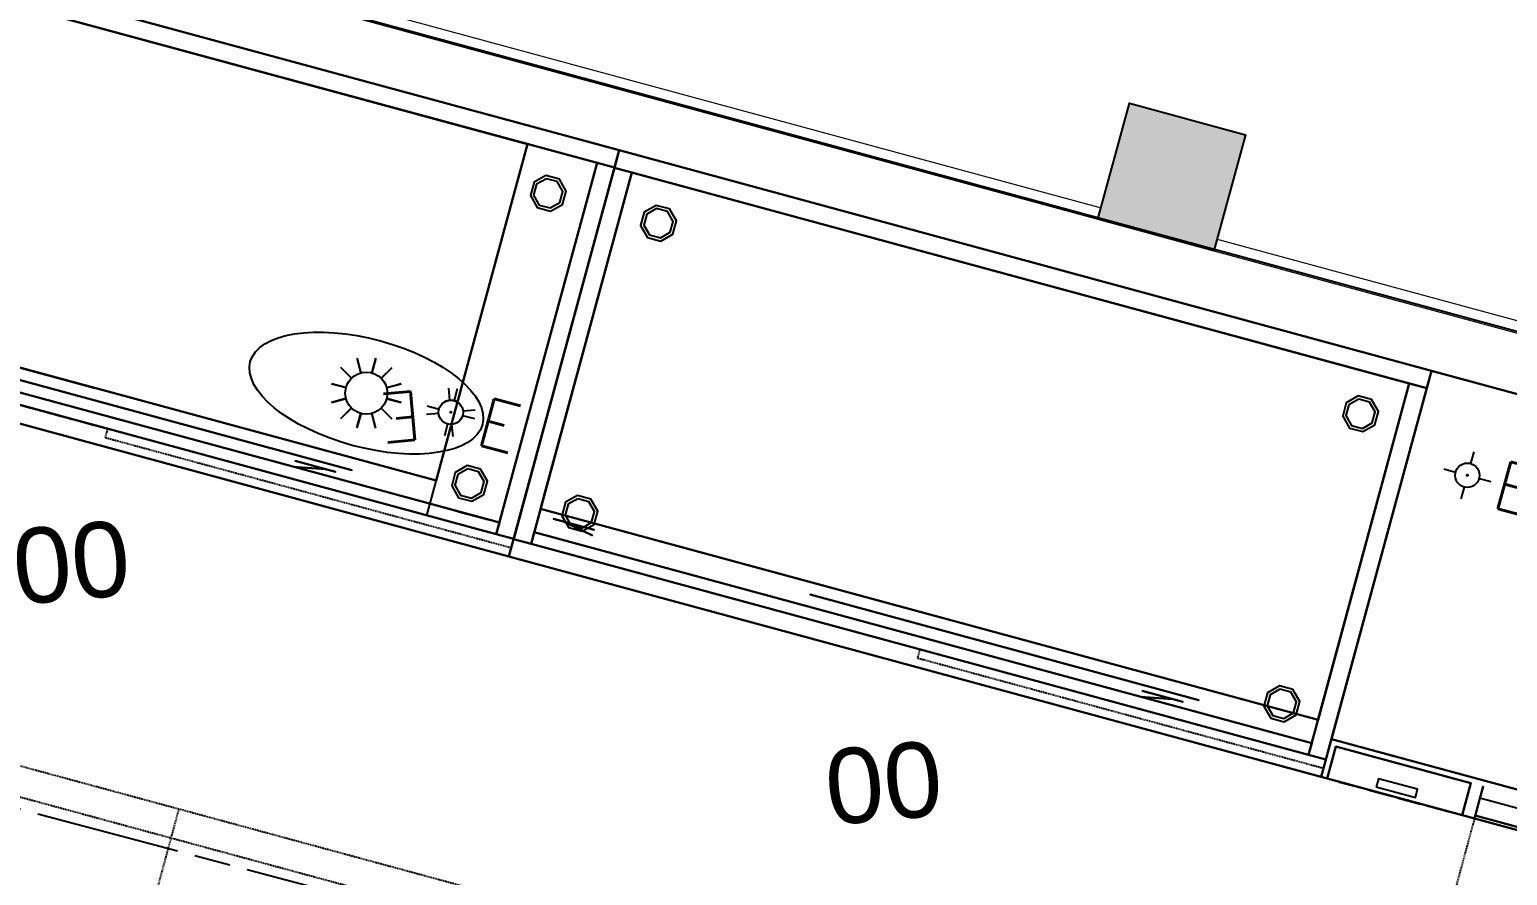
# Model space of a CAD drawing. Header units: millimetres. Extents: x 24907 to 30960, y 3978 to 9944.
# Drawn here: x 28113.3 to 28359.1, y 7037.5 to 7178.2 of the extents above; entities that cross this region are included whole.
import ezdxf
from ezdxf.enums import TextEntityAlignment as Align

# ---------------------------------------------------------------- set-up
doc = ezdxf.new("R2010")
doc.units = ezdxf.units.MM
for name, pattern in [('ACAD_ISO02W100', [15, 12, -3]), ('ACAD_ISO08W100', [36, 24, -3, 6, -3]), ('DOT', [6.35, 0, -6.35]), ('NASCOSTA', [0.375, 0.25, -0.125]), ('TRATTEGGIATA', [0.75, 0.5, -0.25])]:
    doc.linetypes.add(name, pattern=pattern)
for name, color, linetype in [('200-EquipBlack-3d', 250, 'Continuous'), ('200-EquipBorder-2d', 9, 'Continuous'), ('200-EquipDoors-2d', 252, 'Continuous'), ('200-EquipID-2d', 7, 'Continuous'), ('200-EquipInternal-2d', 252, 'Continuous'), ('200-EquipRemBorder-3d', 7, 'Continuous'), ('200-EquipSteel-3d', 9, 'Continuous'), ('250-ele-2d', 20, 'Continuous'), ('HG-031 Müşteri Mevcut', 30, 'Continuous')]:
    doc.layers.add(name, color=color, linetype=linetype)
doc.layers.add('200-InsPoint-3D', color=3, linetype='Continuous', plot=False)
for name, color, linetype, lineweight in [('apn', 100, 'Continuous', 20), ('iz', 241, 'DOT', 13), ('ç-kl', 30, 'Continuous', 25)]:
    doc.layers.add(name, color=color, linetype=linetype, lineweight=lineweight)
doc.layers.add('skl', color=7, linetype='Continuous', lineweight=13, true_color=0x787878)
doc.styles.add('ARIAL', font='arial.ttf', dxfattribs={"width": 0.6, "height": 50})
doc.styles.add('ROMANS', font='micross.ttf')
doc.styles.add('SIMPLEX', font='simplex')
doc.styles.get("Standard").update_dxf_attribs({"font": 'arial.ttf'})

# ---------------------------------------------------------------- blocks, each defined once
blk = doc.blocks.new('E7BAPP00RH')
at = {"layer": '200-EquipDoors-2d', "linetype": 'TRATTEGGIATA'}
for p, q in [((428.5, -774.6), (428.5, -1081)), ((3, -1031), (1276, -1031)), ((3, -1081), (1276, -1081))]:
    blk.add_line(p, q, dxfattribs=at)
blk = doc.blocks.new('ECON')
at = {"layer": '250-ele-2d'}
for p, q in [((0, 40.6), (0, 20.3)), ((-40.6, 0), (-20.3, 0)), ((20.3, 0), (40.6, 0)), ((0, -20.3), (0, -40.6))]:
    blk.add_line(p, q, dxfattribs=at)
for radius in [20.3, 1]:
    blk.add_circle((0, 0), radius, dxfattribs=at)
blk.add_point((0, 0), dxfattribs=at)
at = {"layer": '250-ele-2d', "style": 'SIMPLEX', "flags": 8}
blk.add_attdef('E', (50, -40.6), '', height=81, dxfattribs=at)
blk = doc.blocks.new('HB1P4C')
at = {"layer": '200-EquipBlack-3d'}
blk.add_3dface([(92.6, -692.1, 789.3), (160.1, -692.1, 789.3), (160.1, -678, 803.4), (92.6, -678, 803.4)], dxfattribs=at)
at = {"layer": '200-EquipBorder-2d'}
blk.add_lwpolyline([(0, -700), (1718, -700), (1718, 0), (0, 0)], close=True, dxfattribs=at)
at = {"layer": '200-EquipInternal-2d', "linetype": 'NASCOSTA'}
blk.add_line((264, -700), (264, -1098), dxfattribs=at)
at = {"layer": '200-EquipRemBorder-3d', "extrusion": (1, 0, 0), "elevation": 264}
blk.add_lwpolyline([(-700, 780), (-700, 230), (-645, 230), (-645, 835), (-665, 835), (-665, 780)], close=True, dxfattribs=at)
at = {"layer": '200-EquipSteel-3d', "extrusion": (0, -1, 0), "elevation": 700.5}
for points in [[(30.9, 547.8), (70.9, 547.8), (70.9, 557.8), (30.9, 557.8)], [(30.9, 572.8), (70.9, 572.8), (70.9, 582.8), (30.9, 582.8)], [(30.9, 597.8), (70.9, 597.8), (70.9, 607.8), (30.9, 607.8)], [(30.9, 622.8), (70.9, 622.8), (70.9, 632.8), (30.9, 632.8)], [(30.9, 647.8), (70.9, 647.8), (70.9, 657.8), (30.9, 657.8)], [(30.9, 672.8), (70.9, 672.8), (70.9, 682.8), (30.9, 682.8)], [(30.9, 697.8), (70.9, 697.8), (70.9, 707.8), (30.9, 707.8)], [(30.9, 722.8), (70.9, 722.8), (70.9, 732.8), (30.9, 732.8)], [(30.9, 747.8), (70.9, 747.8), (70.9, 757.8), (30.9, 757.8)], [(30.9, 247.7), (70.9, 247.7), (70.9, 257.7), (30.9, 257.7)], [(30.9, 322.7), (70.9, 322.7), (70.9, 332.7), (30.9, 332.7)], [(30.9, 272.7), (70.9, 272.7), (70.9, 282.7), (30.9, 282.7)], [(30.9, 297.7), (70.9, 297.7), (70.9, 307.7), (30.9, 307.7)], [(30.9, 347.7), (70.9, 347.7), (70.9, 357.7), (30.9, 357.7)], [(30.9, 372.7), (70.9, 372.7), (70.9, 382.7), (30.9, 382.7)], [(30.9, 447.7), (70.9, 447.7), (70.9, 457.7), (30.9, 457.7)], [(30.9, 422.7), (70.9, 422.7), (70.9, 432.7), (30.9, 432.7)], [(30.9, 397.7), (70.9, 397.7), (70.9, 407.7), (30.9, 407.7)], [(80.9, 547.8), (120.9, 547.8), (120.9, 557.8), (80.9, 557.8)], [(80.9, 572.8), (120.9, 572.8), (120.9, 582.8), (80.9, 582.8)], [(80.9, 597.8), (120.9, 597.8), (120.9, 607.8), (80.9, 607.8)], [(80.9, 622.8), (120.9, 622.8), (120.9, 632.8), (80.9, 632.8)], [(80.9, 647.8), (120.9, 647.8), (120.9, 657.8), (80.9, 657.8)], [(80.9, 672.8), (120.9, 672.8), (120.9, 682.8), (80.9, 682.8)], [(80.9, 697.8), (120.9, 697.8), (120.9, 707.8), (80.9, 707.8)], [(80.9, 722.8), (120.9, 722.8), (120.9, 732.8), (80.9, 732.8)], [(80.9, 747.8), (120.9, 747.8), (120.9, 757.8), (80.9, 757.8)], [(80.9, 247.7), (120.9, 247.7), (120.9, 257.7), (80.9, 257.7)], [(80.9, 322.7), (120.9, 322.7), (120.9, 332.7), (80.9, 332.7)], [(80.9, 272.7), (120.9, 272.7), (120.9, 282.7), (80.9, 282.7)], [(80.9, 297.7), (120.9, 297.7), (120.9, 307.7), (80.9, 307.7)], [(80.9, 347.7), (120.9, 347.7), (120.9, 357.7), (80.9, 357.7)], [(80.9, 372.7), (120.9, 372.7), (120.9, 382.7), (80.9, 382.7)], [(80.9, 447.7), (120.9, 447.7), (120.9, 457.7), (80.9, 457.7)], [(80.9, 422.7), (120.9, 422.7), (120.9, 432.7), (80.9, 432.7)], [(80.9, 397.7), (120.9, 397.7), (120.9, 407.7), (80.9, 407.7)], [(130.9, 547.8), (170.9, 547.8), (170.9, 557.8), (130.9, 557.8)], [(130.9, 572.8), (170.9, 572.8), (170.9, 582.8), (130.9, 582.8)], [(130.9, 597.8), (170.9, 597.8), (170.9, 607.8), (130.9, 607.8)], [(130.9, 622.8), (170.9, 622.8), (170.9, 632.8), (130.9, 632.8)], [(130.9, 647.8), (170.9, 647.8), (170.9, 657.8), (130.9, 657.8)], [(130.9, 672.8), (170.9, 672.8), (170.9, 682.8), (130.9, 682.8)], [(130.9, 697.8), (170.9, 697.8), (170.9, 707.8), (130.9, 707.8)], [(130.9, 722.8), (170.9, 722.8), (170.9, 732.8), (130.9, 732.8)], [(130.9, 747.8), (170.9, 747.8), (170.9, 757.8), (130.9, 757.8)], [(130.9, 247.7), (170.9, 247.7), (170.9, 257.7), (130.9, 257.7)], [(130.9, 272.7), (170.9, 272.7), (170.9, 282.7), (130.9, 282.7)], [(130.9, 297.7), (170.9, 297.7), (170.9, 307.7), (130.9, 307.7)], [(130.9, 322.7), (170.9, 322.7), (170.9, 332.7), (130.9, 332.7)], [(130.9, 347.7), (170.9, 347.7), (170.9, 357.7), (130.9, 357.7)], [(130.9, 372.7), (170.9, 372.7), (170.9, 382.7), (130.9, 382.7)], [(130.9, 447.7), (170.9, 447.7), (170.9, 457.7), (130.9, 457.7)], [(130.9, 397.7), (170.9, 397.7), (170.9, 407.7), (130.9, 407.7)], [(130.9, 422.7), (170.9, 422.7), (170.9, 432.7), (130.9, 432.7)], [(180.9, 547.8), (220.9, 547.8), (220.9, 557.8), (180.9, 557.8)], [(180.9, 572.8), (220.9, 572.8), (220.9, 582.8), (180.9, 582.8)], [(180.9, 597.8), (220.9, 597.8), (220.9, 607.8), (180.9, 607.8)], [(180.9, 622.8), (220.9, 622.8), (220.9, 632.8), (180.9, 632.8)], [(180.9, 647.8), (220.9, 647.8), (220.9, 657.8), (180.9, 657.8)], [(180.9, 672.8), (220.9, 672.8), (220.9, 682.8), (180.9, 682.8)], [(180.9, 697.8), (220.9, 697.8), (220.9, 707.8), (180.9, 707.8)], [(180.9, 722.8), (220.9, 722.8), (220.9, 732.8), (180.9, 732.8)], [(180.9, 747.8), (220.9, 747.8), (220.9, 757.8), (180.9, 757.8)], [(180.9, 247.7), (220.9, 247.7), (220.9, 257.7), (180.9, 257.7)], [(180.9, 322.7), (220.9, 322.7), (220.9, 332.7), (180.9, 332.7)], [(180.9, 272.7), (220.9, 272.7), (220.9, 282.7), (180.9, 282.7)], [(180.9, 297.7), (220.9, 297.7), (220.9, 307.7), (180.9, 307.7)], [(180.9, 347.7), (220.9, 347.7), (220.9, 357.7), (180.9, 357.7)], [(180.9, 372.7), (220.9, 372.7), (220.9, 382.7), (180.9, 382.7)], [(180.9, 447.7), (220.9, 447.7), (220.9, 457.7), (180.9, 457.7)], [(180.9, 422.7), (220.9, 422.7), (220.9, 432.7), (180.9, 432.7)], [(180.9, 397.7), (220.9, 397.7), (220.9, 407.7), (180.9, 407.7)]]:
    blk.add_lwpolyline(points, close=True, dxfattribs=at)
at = {"layer": '200-EquipSteel-3d', "invisible_edges": 15}
for points in [[(264, -645, 835), (264, -665, 835), (264, -665, 780), (264, -645, 780)], [(264, -700, 780), (264, -700, 230), (264, -645, 230), (264, -645, 780)]]:
    blk.add_3dface(points, dxfattribs=at)
at = {"layer": '200-EquipSteel-3d'}
for points in [[(264, -695, 835), (729, -695, 835), (729, -665, 835), (264, -665, 835)], [(264, -695, 805), (729, -695, 805), (729, -695, 835), (264, -695, 835)]]:
    blk.add_3dface(points, dxfattribs=at)
at = {"layer": '200-InsPoint-3D'}
for p in [(0, 0), (0, -700)]:
    blk.add_point(p, dxfattribs=at)
at = {"layer": '250-ele-2d'}
blk.add_blockref('ECON', (103, -152.2), dxfattribs=at).add_auto_attribs({'E': 'E'})
at = {"layer": '200-InsPoint-3D', "flags": 9}
blk.add_attdef('DISTANG', (0, 0), '', height=1, dxfattribs=at)
at = {"layer": '200-EquipSteel-3d'}
mesh = blk.add_polymesh((6, 3), dxfattribs=at)
for k, corner in enumerate([(1718, -635, 850), (1718, -635, 200), (1718, -635, 200), (0, -635, 850), (0, -635, 200), (0, -635, 200), (0, 0, 850), (0, 0, 200), (0, -635, 200), (1718, 0, 850), (1718, 0, 200), (1718, -635, 200), (1718, 0, 850), (1718, 0, 850), (1718, -635, 850), (0, 0, 850), (0, 0, 850), (0, -635, 850)]):
    mesh.set_mesh_vertex(divmod(k, 3), corner)
mesh = blk.add_polymesh((6, 3), dxfattribs=at)
for k, corner in enumerate([(1718, -700, 900), (1718, -700, 850), (1718, -700, 850), (0, -700, 900), (0, -700, 850), (0, -700, 850), (0, 0, 900), (0, 0, 850), (0, -700, 850), (1718, 0, 900), (1718, 0, 850), (1718, -700, 850), (1718, 0, 900), (1718, 0, 900), (1718, -700, 900), (0, 0, 900), (0, 0, 900), (0, -700, 900)]):
    mesh.set_mesh_vertex(divmod(k, 3), corner)
mesh = blk.add_polymesh((6, 3), dxfattribs=at)
for k, corner in enumerate([(243, -700, 780), (243, -700, 230), (243, -700, 230), (10, -700, 780), (10, -700, 230), (10, -700, 230), (10, -645, 835), (10, -645, 230), (10, -700, 230), (243, -645, 835), (243, -645, 230), (243, -700, 230), (243, -645, 835), (243, -645, 835), (243, -700, 780), (10, -645, 835), (10, -645, 835), (10, -700, 780)]):
    mesh.set_mesh_vertex(divmod(k, 3), corner)
blk = doc.blocks.new('sun')
at = {"layer": '200-EquipInternal-2d'}
for p, q in [((-18, 31.2), (-30, 52)), ((-30, 52), (-17.5, 30.3)), ((0, 36), (0, 60)), ((0, 60), (0, 35)), ((30, 52), (17.5, 30.3)), ((18, 31.2), (30, 52)), ((-31.2, 18), (-52, 30)), ((-52, 30), (-30.3, 17.5)), ((52, 30), (30.3, 17.5)), ((31.2, 18), (52, 30)), ((-36, 0), (-60, 0)), ((-60, 0), (-35, 0)), ((60, 0), (35, 0)), ((36, 0), (60, 0)), ((-52, -30), (-30.3, -17.5)), ((-31.2, -18), (-52, -30)), ((52, -30), (30.3, -17.5)), ((31.2, -18), (52, -30)), ((-30, -52), (-17.5, -30.3)), ((-18, -31.2), (-30, -52)), ((0, -60), (0, -35)), ((0, -36), (0, -60)), ((30, -52), (17.5, -30.3)), ((18, -31.2), (30, -52))]:
    blk.add_line(p, q, dxfattribs=at)
blk.add_circle((0, 0), 35, dxfattribs=at)
blk.add_ellipse((0, 0), major_axis=(-200, 0), ratio=0.45, dxfattribs=at)
blk = doc.blocks.new('MTC1400P')
at = {"layer": '200-EquipBlack-3d', "extrusion": (0, -1, 0)}
for points, elevation in [([(125, 525), (55, 525), (55, 725), (125, 725)], 620), ([(1015, 525), (1085, 525), (1085, 725), (1015, 725)], 640), ([(1270, 525), (1270, 725), (1350, 725), (1350, 525)], 650), ([(1302.3, 593.5), (1291.5, 582.7), (1291.5, 567.3), (1302.3, 556.5), (1317.7, 556.5), (1328.5, 567.3), (1328.5, 582.7), (1317.7, 593.5)], 650), ([(1302.3, 687.5), (1291.5, 676.7), (1291.5, 661.4), (1302.3, 650.5), (1317.7, 650.5), (1328.5, 661.4), (1328.5, 676.7), (1317.7, 687.5)], 650)]:
    blk.add_lwpolyline(points, close=True, dxfattribs=dict(at, elevation=elevation))
at = {"layer": '200-EquipBlack-3d'}
for points in [[(72.5, -620, 525), (72.5, -620, 725), (55, -620, 725), (55, -620, 525)], [(125, -630, 725), (125, -630, 525), (72.5, -620, 525), (72.5, -620, 725)], [(1015, -650, 725), (1015, -650, 525), (1067.5, -640, 525), (1067.5, -640, 725)], [(1067.5, -640, 525), (1067.5, -640, 725), (1085, -640, 725), (1085, -640, 525)], [(1270, -650, 525), (1270, -650, 725), (1350, -650, 725), (1350, -650, 525)]]:
    blk.add_3dface(points, dxfattribs=at)
at = {"layer": '200-EquipBlack-3d', "invisible_edges": 15}
for points in [[(1291.5, -655, 661.4), (1328.5, -655, 661.4), (1317.7, -655, 650.5), (1302.3, -655, 650.5)], [(1328.5, -655, 676.7), (1291.5, -655, 676.7), (1291.5, -655, 661.4), (1328.5, -655, 661.4)], [(1302.3, -655, 687.5), (1317.7, -655, 687.5), (1328.5, -655, 676.7), (1291.5, -655, 676.7)], [(1302.3, -669, 593.5), (1317.7, -669, 593.5), (1328.5, -669, 582.7), (1291.5, -669, 582.7)], [(1328.5, -669, 582.7), (1291.5, -669, 582.7), (1291.5, -669, 567.3), (1328.5, -669, 567.3)], [(1291.5, -669, 567.3), (1328.5, -669, 567.3), (1317.7, -669, 556.5), (1302.3, -669, 556.5)]]:
    blk.add_3dface(points, dxfattribs=at)
at = {"layer": '200-EquipBorder-2d'}
blk.add_lwpolyline([(0, 0), (1400, 0), (1400, -700), (0, -700)], close=True, dxfattribs=at)
at = {"layer": '200-EquipInternal-2d', "linetype": 'NASCOSTA'}
blk.add_lwpolyline([(0, -670), (700, -670), (700, -685), (1400, -685)], dxfattribs=at)
at = {"layer": '200-EquipSteel-3d'}
blk.add_line((1250, -30, 240), (1250, -670, 240), dxfattribs=at)
at = {"layer": '200-EquipSteel-3d', "elevation": 50}
for points in [[(83.5, -72.3), (67.3, -88.5), (67.3, -111.5), (83.5, -127.7), (106.5, -127.7), (122.7, -111.5), (122.7, -88.5), (106.5, -72.3)], [(1293.5, -72.3), (1277.3, -88.5), (1277.3, -111.5), (1293.5, -127.7), (1316.5, -127.7), (1332.7, -111.5), (1332.7, -88.5), (1316.5, -72.3)], [(83.5, -572.3), (67.3, -588.5), (67.3, -611.5), (83.5, -627.7), (106.5, -627.7), (122.7, -611.5), (122.7, -588.5), (106.5, -572.3)], [(1293.5, -572.3), (1277.3, -588.5), (1277.3, -611.5), (1293.5, -627.7), (1316.5, -627.7), (1332.7, -611.5), (1332.7, -588.5), (1316.5, -572.3)]]:
    blk.add_lwpolyline(points, close=True, dxfattribs=at)
at = {"layer": '200-EquipSteel-3d'}
for points in [[(85.6, -77.3), (72.3, -90.6), (72.3, -109.4), (85.6, -122.7), (104.4, -122.7), (117.7, -109.4), (117.7, -90.6), (104.4, -77.3)], [(1295.6, -77.3), (1282.3, -90.6), (1282.3, -109.4), (1295.6, -122.7), (1314.4, -122.7), (1327.7, -109.4), (1327.7, -90.6), (1314.4, -77.3)], [(85.6, -577.3), (72.3, -590.6), (72.3, -609.4), (85.6, -622.7), (104.4, -622.7), (117.7, -609.4), (117.7, -590.6), (104.4, -577.3)], [(1295.6, -577.3), (1282.3, -590.6), (1282.3, -609.4), (1295.6, -622.7), (1314.4, -622.7), (1327.7, -609.4), (1327.7, -590.6), (1314.4, -577.3)]]:
    blk.add_lwpolyline(points, close=True, dxfattribs=at)
at = {"layer": '200-EquipSteel-3d', "extrusion": (0, -1, 0)}
for points, elevation in [([(30, 240), (660, 240), (660, 810), (30, 810)], 610), ([(1110, 240), (500, 240), (500, 810), (1110, 810)], 630)]:
    blk.add_lwpolyline(points, close=True, dxfattribs=dict(at, elevation=elevation))
at = {"layer": '200-EquipSteel-3d', "invisible_edges": 15}
for points in [[(30, -630, 810), (55, -630, 725), (125, -630, 725), (660, -630, 810)], [(55, -630, 525), (30, -630, 240), (30, -630, 810), (55, -630, 725)], [(660, -630, 240), (125, -630, 525), (55, -630, 525), (30, -630, 240)], [(125, -630, 725), (660, -630, 810), (660, -630, 240), (125, -630, 525)], [(500, -650, 240), (1015, -650, 525), (1085, -650, 525), (1110, -650, 240)], [(1110, -650, 810), (1085, -650, 725), (1015, -650, 725), (500, -650, 810)], [(1015, -650, 725), (500, -650, 810), (500, -650, 240), (1015, -650, 525)], [(1085, -650, 525), (1110, -650, 240), (1110, -650, 810), (1085, -650, 725)], [(1250, -669, 810), (1370, -669, 810), (1370, -669, 725), (1250, -669, 725)], [(1250, -669, 240), (1370, -669, 240), (1370, -669, 525), (1250, -669, 525)], [(1250, -669, 725), (1270, -669, 725), (1270, -669, 525), (1250, -669, 525)], [(1350, -669, 725), (1370, -669, 725), (1370, -669, 525), (1350, -669, 525)]]:
    blk.add_3dface(points, dxfattribs=at)
at = {"layer": '200-InsPoint-3D'}
for p in [(0, 0), (1400, 0), (0, -700), (1400, -700)]:
    blk.add_point(p, dxfattribs=at)
blk.add_blockref('sun', (1100, -500))
at = {"layer": '250-ele-2d'}
blk.add_blockref('ECON', (1243.9, -493.9), dxfattribs=at).add_auto_attribs({'E': 'E'})
at = {"layer": '200-InsPoint-3D'}
blk.add_attdef('DISTANG', (0, 0), '', height=1, dxfattribs=at)
at = {"layer": '200-EquipSteel-3d'}
mesh = blk.add_polymesh((6, 3), dxfattribs=at)
for k, corner in enumerate([(1400, -30, 850), (1400, -30, 240), (1400, -30, 240), (0, -30, 850), (0, -30, 240), (0, -30, 240), (0, 0, 850), (0, 0, 240), (0, -30, 240), (1400, 0, 850), (1400, 0, 240), (1400, -30, 240), (1400, 0, 850), (1400, 0, 850), (1400, -30, 850), (0, 0, 850), (0, 0, 850), (0, -30, 850)]):
    mesh.set_mesh_vertex(divmod(k, 3), corner)
mesh = blk.add_polymesh((6, 3), dxfattribs=at)
for k, corner in enumerate([(1400, -700, 900), (1400, -700, 850), (1400, -700, 850), (0, -700, 900), (0, -700, 850), (0, -700, 850), (0, 0, 900), (0, 0, 850), (0, -700, 850), (1400, 0, 900), (1400, 0, 850), (1400, -700, 850), (1400, 0, 900), (1400, 0, 900), (1400, -700, 900), (0, 0, 900), (0, 0, 900), (0, -700, 900)]):
    mesh.set_mesh_vertex(divmod(k, 3), corner)
mesh = blk.add_polymesh((6, 3), dxfattribs=at)
for k, corner in enumerate([(30, -670, 850), (30, -670, 200), (30, -670, 200), (0, -670, 850), (0, -670, 200), (0, -670, 200), (0, -30, 850), (0, -30, 200), (0, -670, 200), (30, -30, 850), (30, -30, 200), (30, -670, 200), (30, -30, 850), (30, -30, 850), (30, -670, 850), (0, -30, 850), (0, -30, 850), (0, -670, 850)]):
    mesh.set_mesh_vertex(divmod(k, 3), corner)
mesh = blk.add_polymesh((6, 3), dxfattribs=at)
for k, corner in enumerate([(1250, -610, 530), (1250, -610, 490), (1250, -610, 490), (30, -610, 530), (30, -610, 490), (30, -610, 490), (30, -30, 530), (30, -30, 490), (30, -610, 490), (1250, -30, 530), (1250, -30, 490), (1250, -610, 490), (1250, -30, 530), (1250, -30, 530), (1250, -610, 530), (30, -30, 530), (30, -30, 530), (30, -610, 530)]):
    mesh.set_mesh_vertex(divmod(k, 3), corner)
mesh = blk.add_polymesh((6, 3), dxfattribs=at)
for k, corner in enumerate([(1370, -670, 240), (1370, -670, 200), (1370, -670, 200), (30, -670, 240), (30, -670, 200), (30, -670, 200), (30, -30, 240), (30, -30, 200), (30, -670, 200), (1370, -30, 240), (1370, -30, 200), (1370, -670, 200), (1370, -30, 240), (1370, -30, 240), (1370, -670, 240), (30, -30, 240), (30, -30, 240), (30, -670, 240)]):
    mesh.set_mesh_vertex(divmod(k, 3), corner)
mesh = blk.add_polymesh((6, 3), dxfattribs=at)
for k, corner in enumerate([(1400, -670, 850), (1400, -670, 200), (1400, -670, 200), (1370, -670, 850), (1370, -670, 200), (1370, -670, 200), (1370, -30, 850), (1370, -30, 200), (1370, -670, 200), (1400, -30, 850), (1400, -30, 200), (1400, -670, 200), (1400, -30, 850), (1400, -30, 850), (1400, -670, 850), (1370, -30, 850), (1370, -30, 850), (1370, -670, 850)]):
    mesh.set_mesh_vertex(divmod(k, 3), corner)
mesh = blk.add_polymesh((6, 3), dxfattribs=at)
for k, corner in enumerate([(1370, -670, 850), (1370, -670, 810), (1370, -670, 810), (30, -670, 850), (30, -670, 810), (30, -670, 810), (30, -650, 850), (30, -650, 810), (30, -670, 810), (1370, -650, 850), (1370, -650, 810), (1370, -670, 810), (1370, -650, 850), (1370, -650, 850), (1370, -670, 850), (30, -650, 850), (30, -650, 850), (30, -670, 850)]):
    mesh.set_mesh_vertex(divmod(k, 3), corner)
blk = doc.blocks.new('attrib')
at = {"layer": '200-EquipID-2d', "style": 'ARIAL'}
blk.add_attdef('POS', text='', height=2.5, dxfattribs=at).set_placement((0, 0, -1), align=Align.MIDDLE)
at = {"layer": '200-EquipID-2d', "style": 'ROMANS', "flags": 1}
for tag, p in [('ZONA', (0, -4.905, -2)), ('EQUIPMENTDATA', (0, -7.89, -2)), ('LONGDESCR', (0, -11.302, -2)), ('EQUIPMENTCONN', (0, -14.714, -2)), ('ACCESSORYDATA', (0, -18.552, -2)), ('ACCESSORYCONN', (0, -21.857, -2))]:
    blk.add_attdef(tag, text='', height=2.5, dxfattribs=at).set_placement(p, align=Align.CENTER)
blk = doc.blocks.new('MTN1400P')
at = {"layer": '200-EquipBlack-3d', "extrusion": (0, -1, 0)}
for points, elevation in [([(125, 525), (55, 525), (55, 725), (125, 725)], 620), ([(1075, 525), (1145, 525), (1145, 725), (1075, 725)], 640)]:
    blk.add_lwpolyline(points, close=True, dxfattribs=dict(at, elevation=elevation))
at = {"layer": '200-EquipBlack-3d'}
for points in [[(72.5, -620, 525), (72.5, -620, 725), (55, -620, 725), (55, -620, 525)], [(125, -630, 725), (125, -630, 525), (72.5, -620, 525), (72.5, -620, 725)], [(1075, -650, 725), (1075, -650, 525), (1127.5, -640, 525), (1127.5, -640, 725)], [(1127.5, -640, 525), (1127.5, -640, 725), (1145, -640, 725), (1145, -640, 525)]]:
    blk.add_3dface(points, dxfattribs=at)
at = {"layer": '200-EquipBorder-2d'}
blk.add_lwpolyline([(0, 0), (1400, 0), (1400, -700), (0, -700)], close=True, dxfattribs=at)
at = {"layer": '200-EquipInternal-2d', "linetype": 'NASCOSTA'}
blk.add_lwpolyline([(0, -670), (700, -670), (700, -685), (1400, -685)], dxfattribs=at)
at = {"layer": '200-EquipSteel-3d', "elevation": 50}
for points in [[(83.5, -72.3), (67.3, -88.5), (67.3, -111.5), (83.5, -127.7), (106.5, -127.7), (122.7, -111.5), (122.7, -88.5), (106.5, -72.3)], [(1293.5, -72.3), (1277.3, -88.5), (1277.3, -111.5), (1293.5, -127.7), (1316.5, -127.7), (1332.7, -111.5), (1332.7, -88.5), (1316.5, -72.3)], [(83.5, -572.3), (67.3, -588.5), (67.3, -611.5), (83.5, -627.7), (106.5, -627.7), (122.7, -611.5), (122.7, -588.5), (106.5, -572.3)], [(1293.5, -572.3), (1277.3, -588.5), (1277.3, -611.5), (1293.5, -627.7), (1316.5, -627.7), (1332.7, -611.5), (1332.7, -588.5), (1316.5, -572.3)]]:
    blk.add_lwpolyline(points, close=True, dxfattribs=at)
at = {"layer": '200-EquipSteel-3d'}
for points in [[(85.6, -77.3), (72.3, -90.6), (72.3, -109.4), (85.6, -122.7), (104.4, -122.7), (117.7, -109.4), (117.7, -90.6), (104.4, -77.3)], [(1295.6, -77.3), (1282.3, -90.6), (1282.3, -109.4), (1295.6, -122.7), (1314.4, -122.7), (1327.7, -109.4), (1327.7, -90.6), (1314.4, -77.3)], [(85.6, -577.3), (72.3, -590.6), (72.3, -609.4), (85.6, -622.7), (104.4, -622.7), (117.7, -609.4), (117.7, -590.6), (104.4, -577.3)], [(1295.6, -577.3), (1282.3, -590.6), (1282.3, -609.4), (1295.6, -622.7), (1314.4, -622.7), (1327.7, -609.4), (1327.7, -590.6), (1314.4, -577.3)]]:
    blk.add_lwpolyline(points, close=True, dxfattribs=at)
at = {"layer": '200-EquipSteel-3d', "extrusion": (0, -1, 0)}
for points, elevation in [([(30, 240), (720, 240), (720, 810), (30, 810)], 610), ([(1170, 240), (500, 240), (500, 810), (1170, 810)], 630)]:
    blk.add_lwpolyline(points, close=True, dxfattribs=dict(at, elevation=elevation))
at = {"layer": '200-EquipSteel-3d', "invisible_edges": 15}
for points in [[(0, 0, 850), (0, -700, 850), (0, -700, 900), (0, 0, 900)], [(1400, 0, 850), (1400, -700, 850), (1400, -700, 900), (1400, 0, 900)], [(720, -630, 240), (125, -630, 525), (55, -630, 525), (30, -630, 240)], [(55, -630, 525), (30, -630, 240), (30, -630, 810), (55, -630, 725)], [(30, -630, 810), (55, -630, 725), (125, -630, 725), (720, -630, 810)], [(125, -630, 725), (720, -630, 810), (720, -630, 240), (125, -630, 525)], [(1075, -650, 725), (500, -650, 810), (500, -650, 240), (1075, -650, 525)], [(1170, -650, 810), (1145, -650, 725), (1075, -650, 725), (500, -650, 810)], [(500, -650, 240), (1075, -650, 525), (1145, -650, 525), (1170, -650, 240)], [(1145, -650, 525), (1170, -650, 240), (1170, -650, 810), (1145, -650, 725)]]:
    blk.add_3dface(points, dxfattribs=at)
at = {"layer": '200-EquipSteel-3d'}
for points in [[(1400, 0, 850), (1400, -700, 850), (0, -700, 850), (0, 0, 850)], [(1400, -700, 900), (0, -700, 900), (0, 0, 900), (1400, 0, 900)], [(1400, 0, 900), (1400, 0, 240), (0, 0, 240), (0, 0, 900)], [(1400, 0, 850), (1400, -30, 850), (1400, -30, 240), (1400, 0, 240)], [(0, -30, 240), (0, 0, 240), (0, 0, 850), (0, -30, 850)], [(0, 0, 850), (0, -30, 850), (1400, -30, 850), (1400, 0, 850)], [(1400, 0, 240), (1400, -30, 240), (0, -30, 240), (0, 0, 240)], [(0, -670, 200), (0, -30, 200), (0, -30, 850), (0, -670, 850)], [(0, -30, 200), (30, -30, 200), (30, -30, 850), (0, -30, 850)], [(0, -670, 200), (30, -670, 200), (30, -30, 200), (0, -30, 200)], [(0, -670, 850), (30, -670, 850), (30, -30, 850), (0, -30, 850)], [(0, -30, 850), (0, -30, 240), (1400, -30, 240), (1400, -30, 850)], [(30, -670, 200), (30, -30, 200), (30, -30, 850), (30, -670, 850)], [(30, -610, 530), (30, -30, 530), (1370, -30, 530), (1370, -610, 530)], [(1370, -30, 490), (30, -30, 490), (30, -30, 530), (1370, -30, 530)], [(30, -610, 490), (30, -30, 490), (30, -30, 530), (30, -610, 530)], [(30, -670, 240), (30, -30, 240), (1370, -30, 240), (1370, -670, 240)], [(1370, -670, 200), (1370, -30, 200), (30, -30, 200), (30, -670, 200)], [(30, -30, 200), (30, -30, 240), (1370, -30, 240), (1370, -30, 200)], [(1370, -670, 850), (1400, -670, 850), (1400, -30, 850), (1370, -30, 850)], [(1370, -670, 200), (1400, -670, 200), (1400, -30, 200), (1370, -30, 200)], [(1370, -30, 200), (1400, -30, 200), (1400, -30, 850), (1370, -30, 850)], [(1370, -670, 200), (1370, -30, 200), (1370, -30, 850), (1370, -670, 850)], [(1370, -610, 530), (1370, -610, 490), (1370, -30, 490), (1370, -30, 530)], [(1400, -670, 200), (1400, -30, 200), (1400, -30, 850), (1400, -670, 850)], [(1370, -610, 530), (30, -610, 530), (30, -610, 490), (1370, -610, 490)], [(30, -670, 810), (1370, -670, 810), (1370, -650, 810), (30, -650, 810)], [(30, -650, 850), (30, -650, 810), (1370, -650, 810), (1370, -650, 850)], [(1370, -650, 850), (1370, -670, 850), (30, -670, 850), (30, -650, 850)], [(0, -670, 200), (30, -670, 200), (30, -670, 850), (0, -670, 850)], [(1370, -670, 850), (1370, -670, 810), (30, -670, 810), (30, -670, 850)], [(30, -670, 850), (30, -670, 810), (1370, -670, 810), (1370, -670, 850)], [(30, -670, 850), (30, -670, 810), (1370, -670, 810), (1370, -670, 850)], [(1370, -670, 240), (1370, -670, 200), (30, -670, 200), (30, -670, 240)], [(1370, -670, 200), (1400, -670, 200), (1400, -670, 850), (1370, -670, 850)], [(1400, -700, 900), (0, -700, 900), (0, -700, 850), (1400, -700, 850)]]:
    blk.add_3dface(points, dxfattribs=at)
at = {"layer": '200-InsPoint-3D'}
for p in [(0, 0), (1400, 0), (0, -700), (1400, -700)]:
    blk.add_point(p, dxfattribs=at)
at = {"layer": '200-InsPoint-3D', "flags": 9}
blk.add_attdef('DISTANG', (0, 0), '', height=1, dxfattribs=at)

msp = doc.modelspace()

# ---------------------------------------------------------------- hatches: boundary and pattern name
at = {"layer": 'skl'}
h = msp.add_hatch(color=256, dxfattribs=at)
h.dxf.hatch_style = 1
h.paths.add_polyline_path([(28315.51, 7160.69), (28296.21, 7165.92), (28290.97, 7146.62), (28310.27, 7141.38)])
h.paths.add_polyline_path([(28175.92, 6646.29), (28156.62, 6651.53), (28151.38, 6632.23), (28170.68, 6626.99)])
h.paths.add_polyline_path([(28018.78, 6067.23), (27999.48, 6072.47), (27994.24, 6053.17), (28013.54, 6047.93)])

# ---------------------------------------------------------------- linework, layer by layer
msp.add_lwpolyline([(28025.49, 6949.49), (28459.71, 6831.66), (28527.8, 7082.58), (28093.59, 7200.41)], close=True)
at = {"layer": '200-EquipBorder-2d', "linetype": 'ACAD_ISO08W100'}
msp.add_lwpolyline([(28019.79, 6928.07), (28449.72, 6813.62), (28485.74, 6948.91), (28055.81, 7063.36)], close=True, dxfattribs=at)
at = {"layer": 'apn'}
for points in [[(27924.76, 7248.07), (28291.5, 7148.55)], [(27924.24, 7246.14), (28290.97, 7146.62)], [(28310.27, 7141.38), (28677.01, 7041.86)], [(28310.8, 7143.31), (28677.53, 7043.79)]]:
    msp.add_lwpolyline(points, dxfattribs=at)
at = {"layer": 'HG-031 Müşteri Mevcut'}
msp.add_line((27879.54, 7175.61), (28506.85, 7005.37), dxfattribs=at)
msp.add_lwpolyline([(27900.49, 7252.81), (27832.4, 7001.89), (28459.71, 6831.66), (28527.8, 7082.58)], close=True, dxfattribs=at)
at = {"layer": 'iz', "linetype": 'ACAD_ISO02W100'}
msp.add_arc((31524.71, 17218.81), 10470, 251.050582, 258.455964, dxfattribs=at)
at = {"layer": 'ç-kl'}
msp.add_lwpolyline([(28290.97, 7146.62), (28296.21, 7165.92), (28315.51, 7160.69), (28310.27, 7141.38)], close=True, dxfattribs=at)

# ---------------------------------------------------------------- block references
for name, p, xscale, yscale, zscale, rotation, values in [('MTC1400P', (28076.22, 7194.77), 0.1000000000006844, 0.1000000000006844, 0.1000000000006844, 344.8172531362436, {'DISTANG': '1140.053072618655^I5.373515624410444'}), ('ECON', (28183.34, 7114.51), 0.1000000000005657, 0.1000000000005657, 0.1000000000005657, 185.1601139343206, {'E': 'E'})]:
    msp.add_blockref(name, p, dxfattribs=dict(xscale=xscale, yscale=yscale, zscale=zscale, rotation=rotation)).add_auto_attribs(values)
for name, p, xscale, yscale, zscale, rotation in [('MTN1400P', (28211.33, 7158.1), 0.1000000000006844, 0.1000000000006844, 0.1000000000006844, 344.8172531362436), ('HB1P4C', (28346.45, 7121.43), 0.1000000000041954, 0.09999999999854481, 0.1, 344.8172531367895), ('E7BAPP00RH', (28068.47, 6955.44), -0.1000000000059509, 0.1000000000003638, 0.1, 164.8172531370625)]:
    msp.add_blockref(name, p, dxfattribs=dict(xscale=xscale, yscale=yscale, zscale=zscale, rotation=rotation))
at = {"layer": '200-EquipID-2d'}
ref = msp.add_blockref('attrib', (28120.21, 7089.57), dxfattribs=dict(at, xscale=5.000000000000093, yscale=5.000000000000093, zscale=5.000000000000093, rotation=5.160113934914881))
ref.add_attrib('POS', '00', dxfattribs={"color": 7, "height": 12.5, "rotation": 5.1601, "style": 'ARIAL'}).set_placement((28120.21, 7089.57, -5), align=Align.MIDDLE)
ref = msp.add_blockref('attrib', (28255.32, 7052.91), dxfattribs=dict(at, xscale=5.000000000000093, yscale=5.000000000000093, zscale=5.000000000000093, rotation=5.160113934914881))
ref.add_attrib('POS', '00', dxfattribs={"color": 7, "height": 12.5, "rotation": 5.1601, "style": 'ARIAL'}).set_placement((28255.32, 7052.91, -5), align=Align.MIDDLE)

doc.saveas('drawing.dxf')
